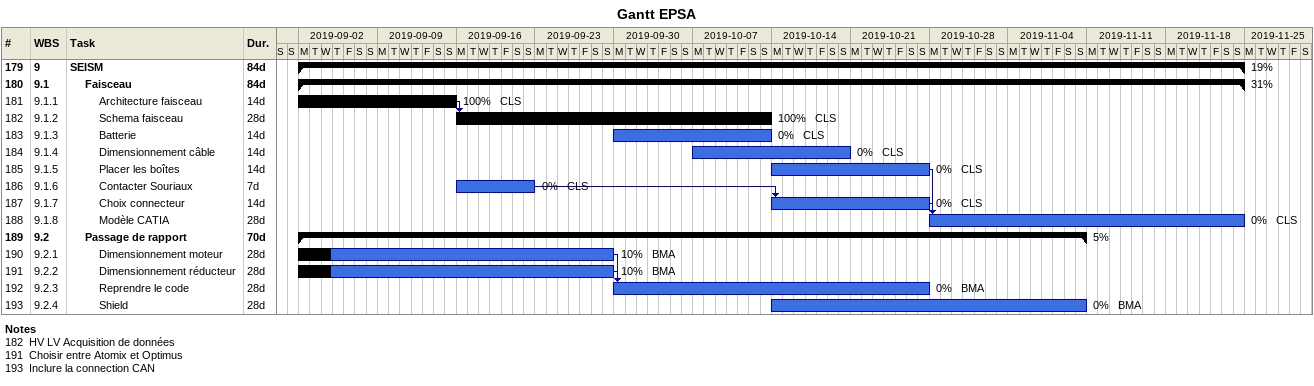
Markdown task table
Gantt EPSA

| ID | WBS | Task | Duration | Start | Finish | Predecessors | Resources | % complete |
|---|---|---|---|---|---|---|---|---|
| 179 | 9 | **SEISM** | 84d | 2019-09-02 | 2019-11-24 |  |  | 19 |
| 180 | 9.1 | **Faisceau** | 84d | 2019-09-02 | 2019-11-24 |  |  | 31 |
| 181 | 9.1.1 | Architecture faisceau | 14d | 2019-09-02 | 2019-09-15 |  | CLS | 100 |
| 182 | 9.1.2 | Schema faisceau | 28d | 2019-09-16 | 2019-10-13 | 181 | CLS | 100 |
| 183 | 9.1.3 | Batterie | 14d | 2019-09-30 | 2019-10-13 |  | CLS | 0 |
| 184 | 9.1.4 | Dimensionnement câble | 14d | 2019-10-07 | 2019-10-20 |  | CLS | 0 |
| 185 | 9.1.5 | Placer les boîtes | 14d | 2019-10-14 | 2019-10-27 |  | CLS | 0 |
| 186 | 9.1.6 | Contacter Souriaux | 7d | 2019-09-16 | 2019-09-22 |  | CLS | 0 |
| 187 | 9.1.7 | Choix connecteur | 14d | 2019-10-14 | 2019-10-27 | 186 | CLS | 0 |
| 188 | 9.1.8 | Modèle CATIA | 28d | 2019-10-28 | 2019-11-24 | 185, 187 | CLS | 0 |
| 189 | 9.2 | **Passage de rapport** | 70d | 2019-09-02 | 2019-11-10 |  |  | 5 |
| 190 | 9.2.1 | Dimensionnement moteur | 28d | 2019-09-02 | 2019-09-29 |  | BMA | 10 |
| 191 | 9.2.2 | Dimensionnement réducteur | 28d | 2019-09-02 | 2019-09-29 |  | BMA | 10 |
| 192 | 9.2.3 | Reprendre le code | 28d | 2019-09-30 | 2019-10-27 | 190, 191 | BMA | 0 |
| 193 | 9.2.4 | Shield | 28d | 2019-10-14 | 2019-11-10 |  | BMA | 0 |

Notes
- 182: HV LV Acquisition de données
- 191: Choisir entre Atomix et Optimus
- 193: Inclure la connection CAN
